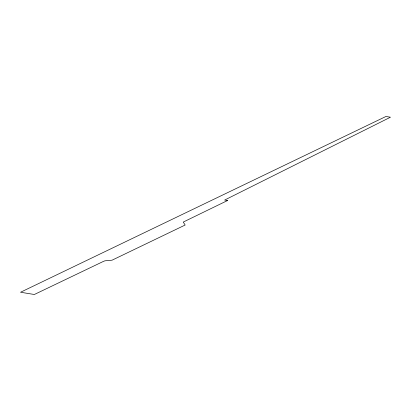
<?xml version="1.0" encoding="UTF-8"?>
<svg xmlns="http://www.w3.org/2000/svg" width="411" height="411" viewBox="0 0 411 411"><rect width="100%" height="100%" fill="white"/><g stroke="black" fill="none" stroke-linecap="round" stroke-linejoin="round"><path stroke-width="0.62" d="M227.54 200.527L183.578 221.904L183.285 222.12L185.155 225.023L112.075 260.178L104.877 260.831L103.279 261.473L34.344 294.492L20.55 292.247L385.96 116.467L390.445 117.217L224.658 200.044L227.54 200.527"/></g></svg>
